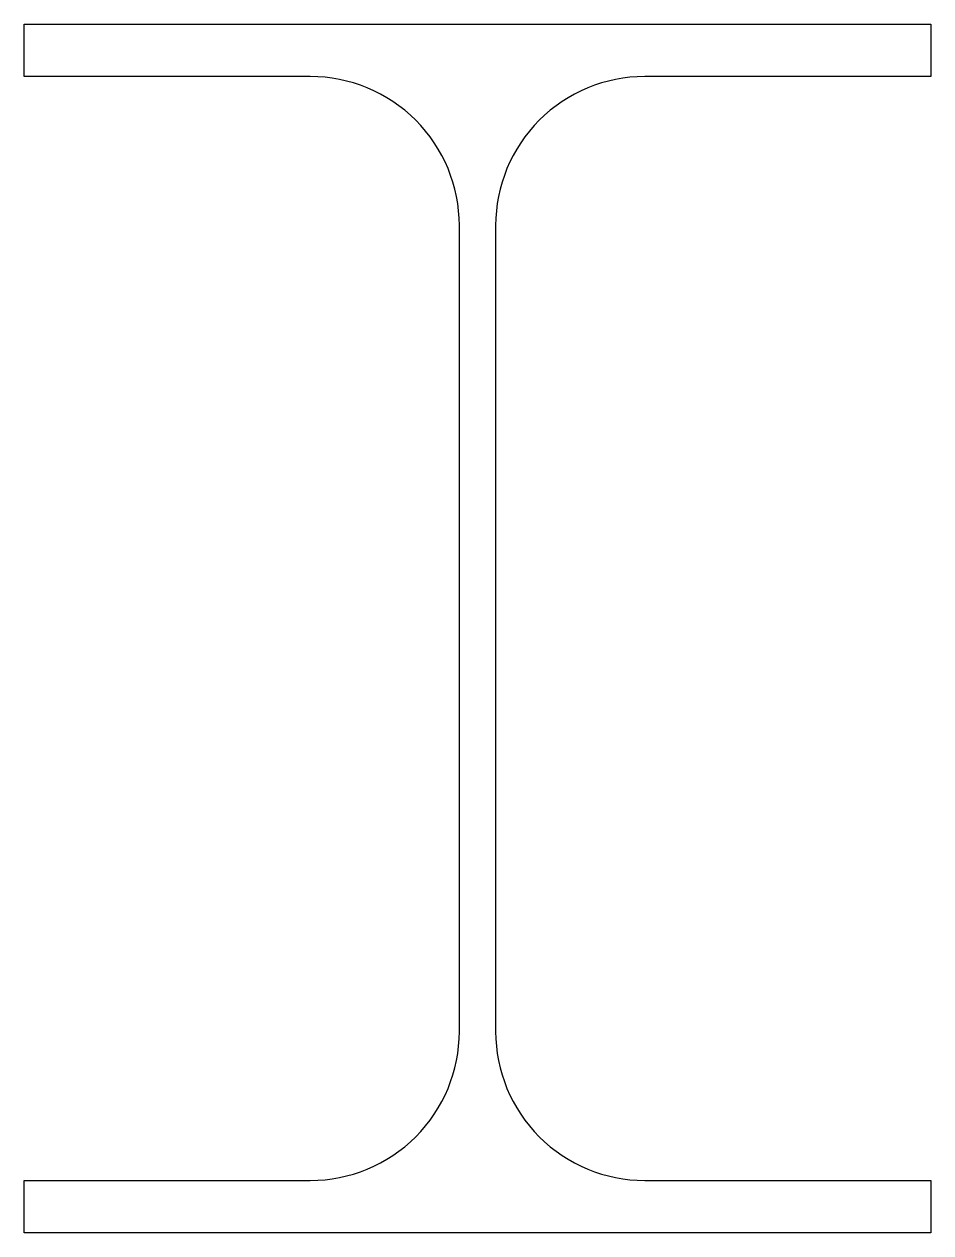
# Model space of a CAD drawing. Header units: inches. Extents: x -1.12 to 1.12, y -1.5 to 1.5.
import ezdxf

# ---------------------------------------------------------------- set-up
doc = ezdxf.new("R2010")
doc.units = ezdxf.units.IN
doc.layers.add('steel', color=7, linetype='Continuous')

msp = doc.modelspace()

# ---------------------------------------------------------------- linework, layer by layer
at = {"layer": 'steel'}
msp.add_lwpolyline([(1.125, 1.37), (0.415, 1.37, 0.414214), (0.045, 1), (0.045, -1, 0.414214), (0.415, -1.37), (1.125, -1.37), (1.125, -1.5), (-1.125, -1.5), (-1.125, -1.37), (-0.415, -1.37, 0.414214), (-0.045, -1), (-0.045, 1, 0.414214), (-0.415, 1.37), (-1.125, 1.37), (-1.125, 1.5), (1.125, 1.5)], format="xyb", close=True, dxfattribs=at)

doc.saveas('drawing.dxf')
